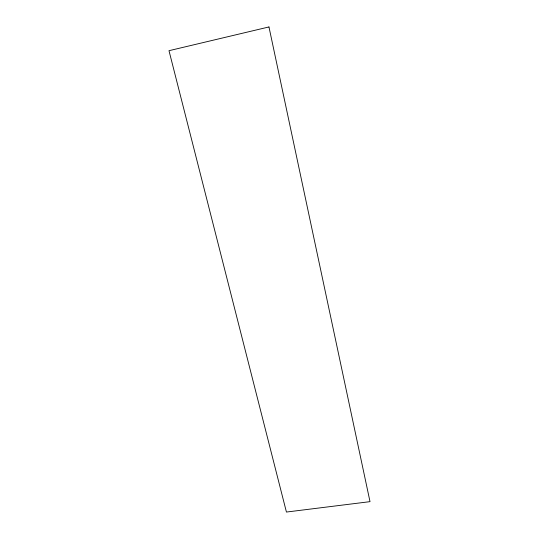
<?xml version="1.0" encoding="UTF-8"?>
<svg xmlns="http://www.w3.org/2000/svg" width="539" height="539" viewBox="0 0 539 539"><rect width="100%" height="100%" fill="white"/><g stroke="black" fill="none" stroke-linecap="round" stroke-linejoin="round"><path stroke-width="0.81" d="M268.968 26.95L168.99 50.693L286.431 512.05L370.01 501.654L268.968 26.95"/></g></svg>
